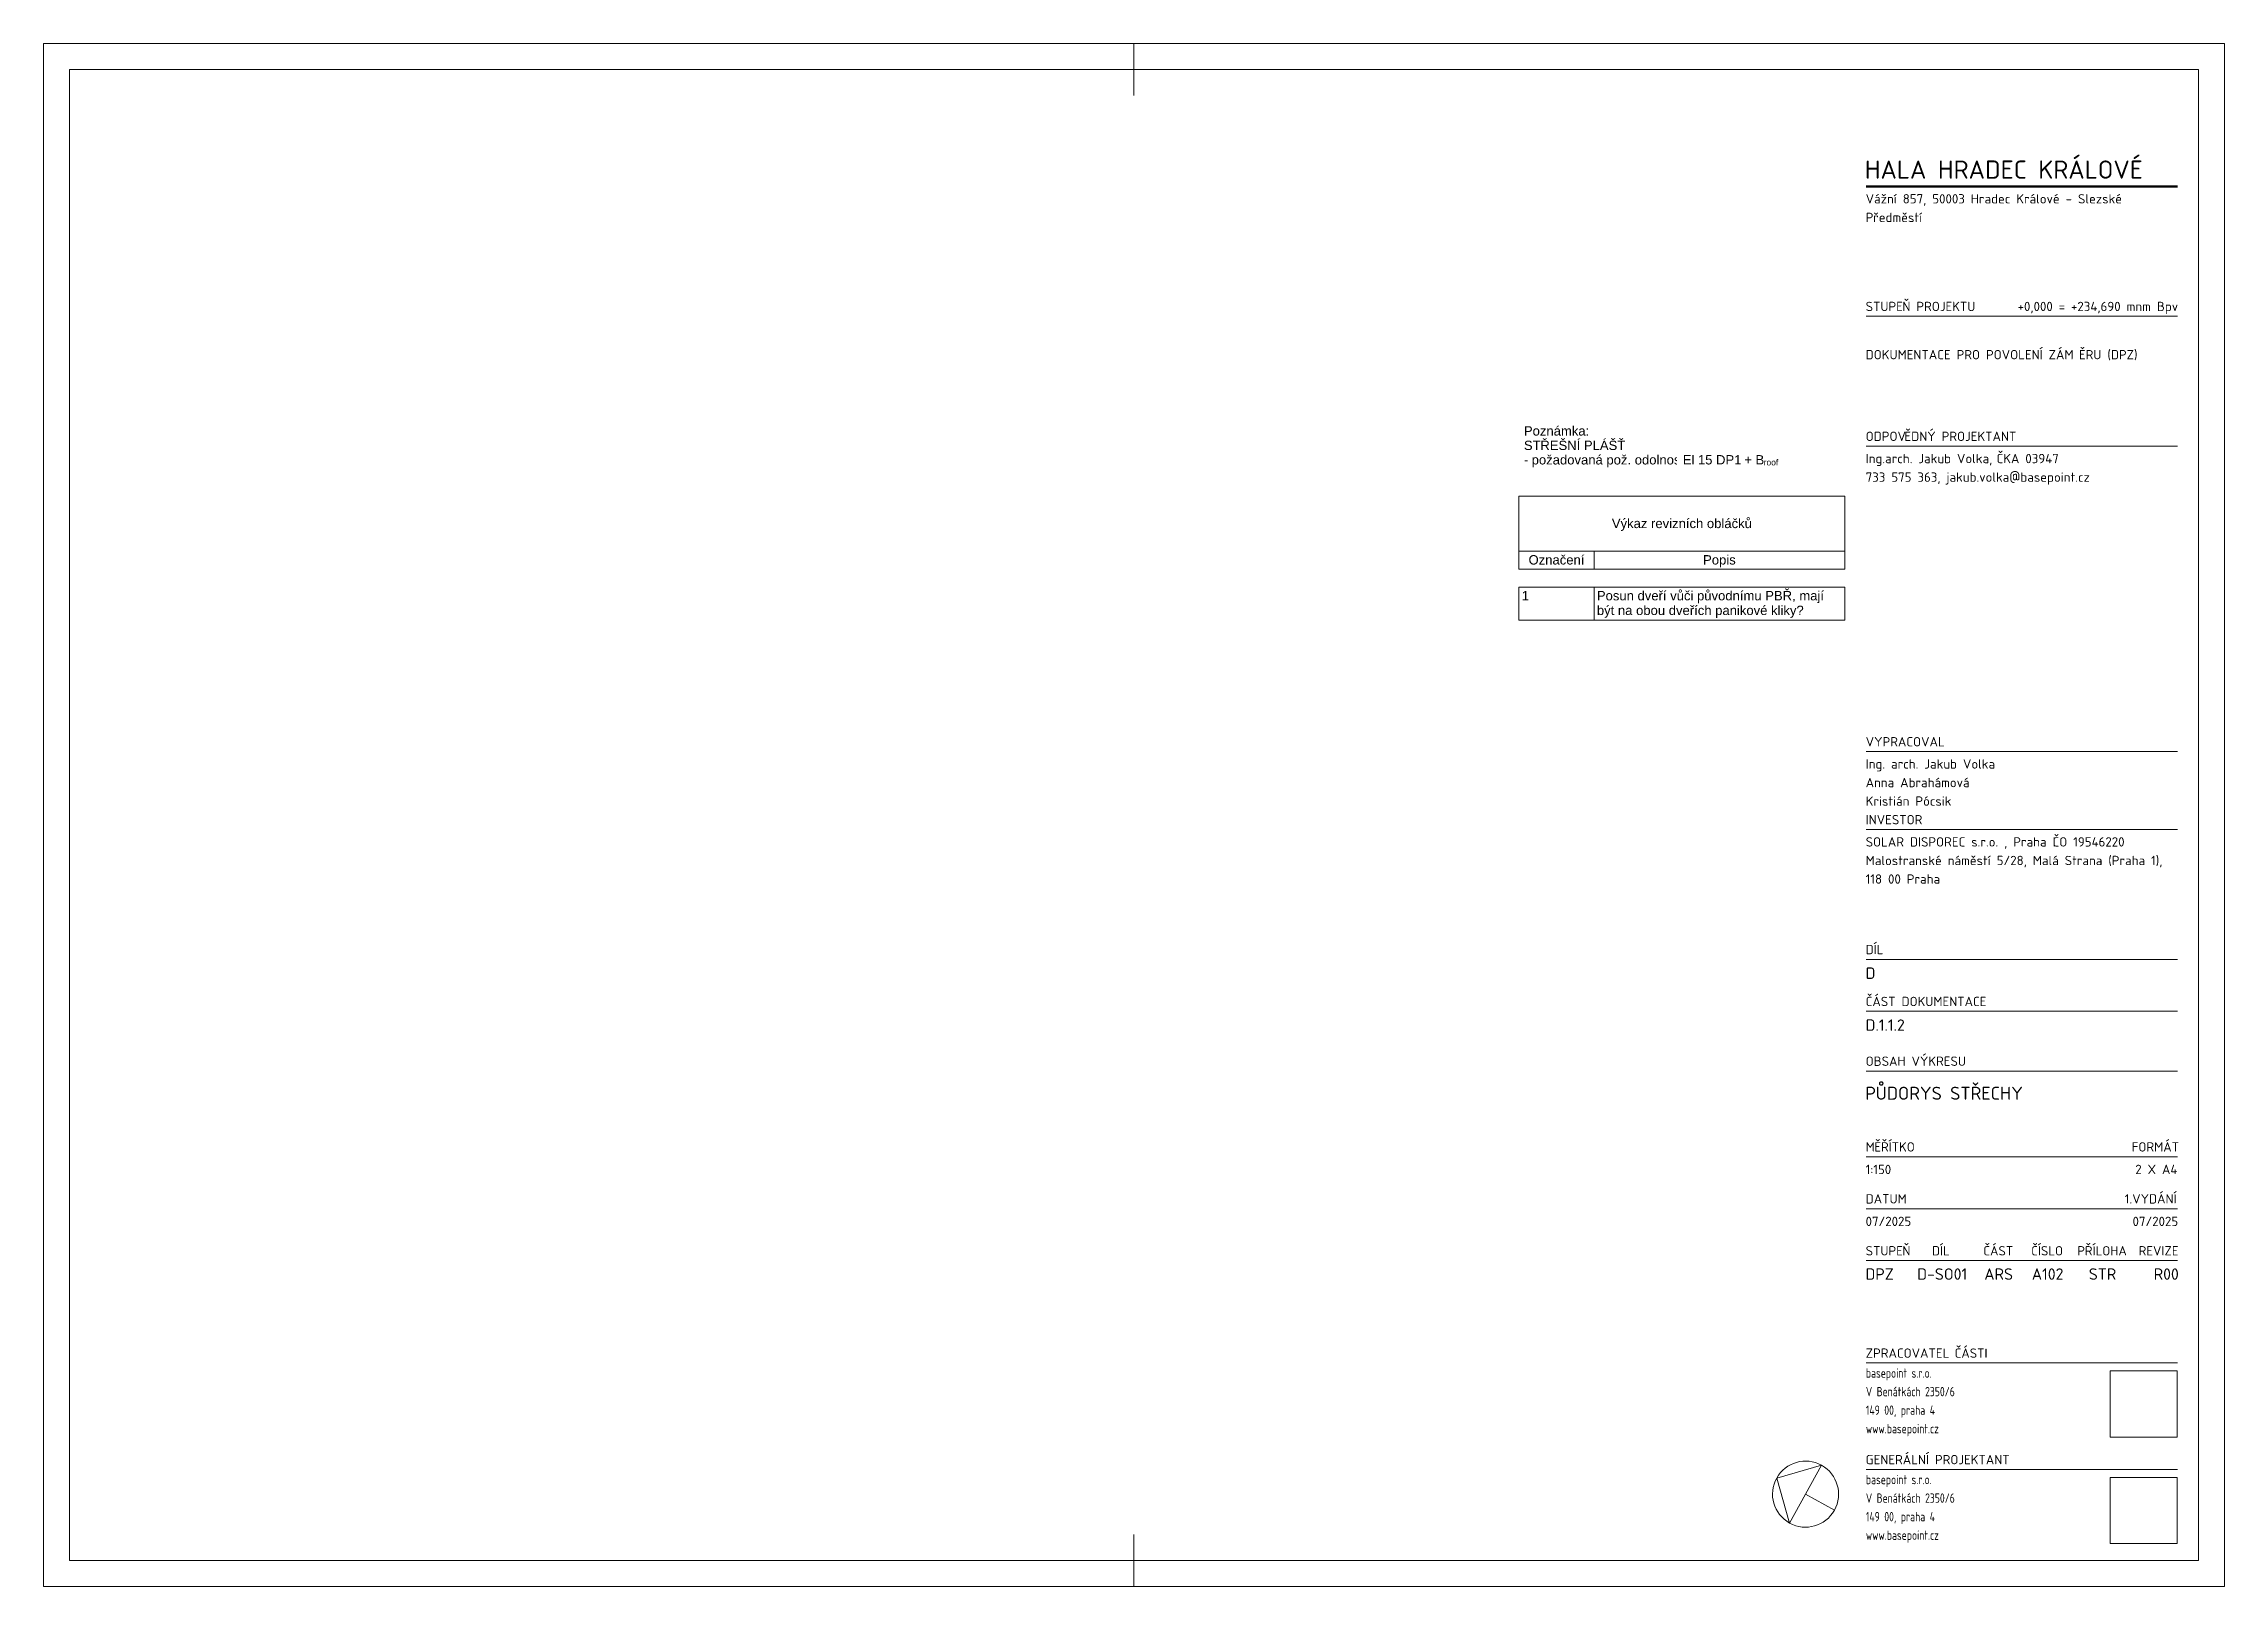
# Paper-space layout 'Layout1' of a CAD drawing. Header units: millimetres. Extents: x 0 to 881, y -344 to 9.
# Drawn here: x 461 to 881, y -344 to -47 of the extents above; entities outside this region: 1.
import ezdxf

# ---------------------------------------------------------------- set-up
doc = ezdxf.new("R2010")
doc.units = ezdxf.units.MM
for name, color, linetype, lineweight in [('A-ANNO-NOTE', 7, 'Continuous', 9), ('A-DETL-THIN', 7, 'Continuous', 9), ('G-ANNO-SCHD', 7, 'Continuous', 9), ('G-ANNO-TEXT', 7, 'Continuous', 9), ('G-ANNO-TTLB', 7, 'Continuous', 9), ('G-ANNO-TTLB-WIDE', 7, 'Continuous', 50)]:
    doc.layers.add(name, color=color, linetype=linetype, lineweight=lineweight)
doc.styles.add('Arial_3', font='arial.ttf', dxfattribs={"height": 1.8})
doc.styles.add('Arial_4', font='arial.ttf', dxfattribs={"height": 1.169804})
doc.styles.add('ISOCPEUR', font='isocpeur.ttf', dxfattribs={"height": 1.8})
doc.styles.add('ISOCPEUR_1', font='isocpeur.ttf', dxfattribs={"height": 3.5})
doc.styles.add('ISOCPEUR_2', font='isocpeur.ttf', dxfattribs={"width": 0.75, "height": 1.8})
doc.styles.add('ISOCPEUR_3', font='isocpeur.ttf', dxfattribs={"height": 2.2})
doc.styles.add('ISOCPEUR_4', font='isocpeur.ttf', dxfattribs={"height": 2.5})
doc.styles.add('ISOCPEUR_B', font='', dxfattribs={"width": 0.75, "height": 1.8})
doc.styles.add('ISOCPEUR_B_1', font='', dxfattribs={"height": 1.8})
doc.styles.get('ISOCPEUR_B').set_extended_font_data('ISOCPEUR', bold=True)
doc.styles.get('ISOCPEUR_B_1').set_extended_font_data('ISOCPEUR', bold=True)
picture_1 = doc.add_image_def('image1.jpg', size_in_pixel=(500, 494))

# ---------------------------------------------------------------- blocks, each defined once
blk = doc.blocks.new('00_BP_ROZP_KOD_velka_rvt22 - PL_ROZPISKA_21-298807-PŮDORYS STŘECHY')
at = {"layer": 'A-ANNO-NOTE'}
for p, q in [((-120.5, 295), (-120.5, 285)), ((-120.5, 295), (-120.5, 285)), ((-120.5, 295), (-110.5, 295)), ((-120.5, 295), (-110.5, 295)), ((89.5, 295), (89.5, 285)), ((299.5, 295), (289.5, 295)), ((299.5, 295), (289.5, 295)), ((299.5, 295), (299.5, 285)), ((-120.5, -2), (-120.5, 8)), ((-120.5, -2), (-120.5, 8)), ((89.5, -2), (89.5, 8)), ((299.5, -2), (299.5, 8)), ((-120.5, -2), (-110.5, -2)), ((299.5, -2), (289.5, -2))]:
    blk.add_line(p, q, dxfattribs=at)
at = {"layer": 'G-ANNO-TTLB'}
for p, q in [((299.5, 295), (-120.5, 295)), ((-120.5, 295), (-120.5, -2)), ((299.5, -2), (299.5, 295)), ((-115.5, 290), (-115.5, 3)), ((294.5, 290), (-115.5, 290)), ((294.5, 3), (294.5, 290)), ((290.5, 242.5), (230.5, 242.5)), ((290.5, 217.5), (230.5, 217.5)), ((290.5, 158.7), (230.5, 158.7)), ((290.5, 143.7), (230.5, 143.7)), ((290.5, 118.7), (230.5, 118.7)), ((290.5, 118.7), (230.5, 118.7)), ((290.5, 108.7), (230.5, 108.7)), ((290.5, 97.2), (230.5, 97.2)), ((290.5, 80.7), (230.5, 80.7)), ((290.5, 70.7), (230.5, 70.7)), ((290.5, 60.7), (230.5, 60.7)), ((290.5, 41), (230.5, 41)), ((290.5, 20.5), (230.5, 20.5)), ((-115.5, 3), (294.5, 3)), ((-120.5, -2), (299.5, -2))]:
    blk.add_line(p, q, dxfattribs=at)
at = {"layer": 'G-ANNO-TTLB-WIDE'}
blk.add_line((290.5, 267.5), (230.5, 267.5), dxfattribs=at)
at = {"layer": 'G-ANNO-TTLB', "attachment_point": 1}
for s, insert, char_height, width, style in [('HALA HRADEC KRÁLOVÉ', (230.25, 272.5), 3.5, 63.3333, 'ISOCPEUR_1'), ('Vážní 857, 50003 Hradec Králové - Slezské ', (230.42, 266.02), 1.8, 61.1688, 'ISOCPEUR'), ('\\fISOCPEUR|b0|i0|c238|p34|;P', (230.42, 262.44), 1.8, 1.7637, 'ISOCPEUR'), ('ředměstí', (231.87, 262.44), 1.8, 11.9451, 'ISOCPEUR'), ('STUPE', (230.42, 245.3), 1.8, 8.5781, 'ISOCPEUR'), ('Ň PROJEKTU', (237.49, 245.3), 1.8, 16.5949, 'ISOCPEUR'), ('DOKUMENTACE PRO POVOLENÍ ZÁM', (230.42, 236.02), 1.8, 49.7848, 'ISOCPEUR_B_1'), ('ĚRU (DPZ)', (271.49, 236.02), 1.8, 14.1899, 'ISOCPEUR_B_1'), ('ODPOV', (230.42, 220.3), 1.8, 9.0591, 'ISOCPEUR'), ('ĚDNÝ PROJEKTANT', (237.89, 220.3), 1.8, 25.654, 'ISOCPEUR'), ('Ing.arch. Jakub Volka, ', (230.42, 216.02), 1.8, 30.5443, 'ISOCPEUR'), ('ČKA 03947', (255.62, 216.02), 1.8, 14.5105, 'ISOCPEUR'), ('733 575 363, jakub.volka@basepoint.cz', (230.42, 212.44), 1.8, 51.5485, 'ISOCPEUR'), ('VYPRACOVAL', (230.42, 161.5), 1.8, 18.3586, 'ISOCPEUR'), ('Ing. arch. Jakub Volka', (230.42, 157.22), 1.8, 29.7426, 'ISOCPEUR'), ('Anna Abrahámová', (230.42, 153.64), 1.8, 23.9705, 'ISOCPEUR'), ('Kristián Pócsik', (230.42, 150.07), 1.8, 20.0422, 'ISOCPEUR'), ('INVESTOR', (230.42, 146.5), 1.8, 12.9873, 'ISOCPEUR'), ('ČO 19546220', (266.4, 142.22), 1.8, 16.6751, 'ISOCPEUR'), ('SOLAR DISPOREC s.r.o. , Praha I', (230.42, 142.22), 1.8, 43.6118, 'ISOCPEUR'), ('Malostranské náměstí 5/28, Malá Strana (Praha 1), ', (230.42, 138.64), 1.8, 71.1899, 'ISOCPEUR'), ('118 00 Praha', (230.42, 135.07), 1.8, 17.2363, 'ISOCPEUR'), ('DÍL', (230.42, 121.5), 1.8, 4.4093, 'ISOCPEUR'), ('ČÁST DOKUMENTACE', (230.42, 111.5), 1.8, 27.5781, 'ISOCPEUR'), ('OBSAH VÝKRESU', (230.42, 100), 1.8, 23.0084, 'ISOCPEUR'), ('ĚŘÍTKO', (232.07, 83.5), 1.8, 9.7004, 'ISOCPEUR'), ('FORMÁT', (281.65, 83.5), 1.8, 10.8228, 'ISOCPEUR'), ('\\fISOCPEUR|b0|i0|c238|p34|;M', (230.42, 83.5), 1.8, 2.0042, 'ISOCPEUR'), ('2 X A4', (282.34, 79.17), 1.8, 10.0211, 'ISOCPEUR'), ('DATUM', (230.42, 73.5), 1.8, 9.2996, 'ISOCPEUR'), ('1.VYDÁNÍ', (280.32, 73.5), 1.8, 12.4262, 'ISOCPEUR'), ('STUPE', (230.42, 63.5), 1.8, 8.5781, 'ISOCPEUR'), ('\\fISOCPEUR|b0|i0|c238|p34|;Ň', (237.49, 63.5), 1.8, 1.7637, 'ISOCPEUR'), ('DÍL', (243.18, 63.5), 1.8, 4.4093, 'ISOCPEUR'), ('ČÁST', (253.08, 63.5), 1.8, 7.0549, 'ISOCPEUR'), ('ČÍSLO', (262.29, 63.5), 1.8, 7.6962, 'ISOCPEUR'), ('\\fISOCPEUR|b0|i0|c238|p34|;P', (271.17, 63.5), 1.8, 1.7637, 'ISOCPEUR'), ('ŘÍLOHA', (272.62, 63.5), 1.8, 9.9409, 'ISOCPEUR'), ('REVIZE', (282.98, 63.5), 1.8, 9.2194, 'ISOCPEUR'), ('ZPRACOVATEL ', (230.42, 43.8), 1.8, 20.7637, 'ISOCPEUR'), ('ČÁSTI', (247.55, 43.8), 1.8, 7.6962, 'ISOCPEUR'), ('basepoint s.r.o.', (230.46, 39.96), 1.8, 16.2342, 'ISOCPEUR_B'), ('V Benátkách 2350/6', (230.46, 36.39), 1.8, 20.6234, 'ISOCPEUR_2'), ('149 00, praha 4', (230.46, 32.82), 1.8, 16.174, 'ISOCPEUR_2'), ('www.basepoint.cz', (230.46, 29.25), 1.8, 17.1361, 'ISOCPEUR_2'), ('GENERÁLNÍ PROJEKTANT', (230.42, 23.3), 1.8, 33.3502, 'ISOCPEUR'), ('basepoint s.r.o.', (230.46, 19.46), 1.8, 16.2342, 'ISOCPEUR_B'), ('V Benátkách 2350/6', (230.46, 15.89), 1.8, 20.6234, 'ISOCPEUR_2'), ('149 00, praha 4', (230.46, 12.32), 1.8, 16.174, 'ISOCPEUR_2'), ('www.basepoint.cz', (230.46, 8.75), 1.8, 17.1361, 'ISOCPEUR_2')]:
    blk.add_mtext(s, dxfattribs=dict(at, insert=insert, char_height=char_height, width=width, style=style))
at = {"layer": 'G-ANNO-TTLB'}
image = blk.add_image(picture_1, insert=(277.52, 26.73), size_in_units=(12.89, 12.73), dxfattribs=at)
image.dxf.flags = 7
image = blk.add_image(picture_1, insert=(277.52, 6.23), size_in_units=(12.89, 12.73), dxfattribs=at)
image.dxf.flags = 7
blk = doc.blocks.new('Severka-1 - Severka-1-437760-PŮDORYS STŘECHY')
at = {"layer": 'A-ANNO-NOTE'}
for p, q in [((0, 6.36), (-6.36, 0)), ((6.36, 0), (0, 6.36)), ((-6.36, 0), (6.36, 0)), ((0, 0), (0, -6.36))]:
    blk.add_line(p, q, dxfattribs=at)
for start, end in [(360, 180), (180, 360)]:
    blk.add_arc((0, 0), 6.36, start, end, dxfattribs=at)

psp = doc.layouts.get("Layout1")

# ---------------------------------------------------------------- linework, layer by layer
at = {"layer": 'A-DETL-THIN'}
for p, q in [((745.14, -134.18), (745.14, -144.77)), ((807.9, -134.18), (745.14, -134.18)), ((807.9, -144.77), (807.9, -134.18)), ((745.14, -144.77), (745.14, -148.22)), ((745.14, -144.77), (807.9, -144.77)), ((759.61, -144.77), (759.61, -148.22)), ((807.9, -144.77), (807.9, -148.22)), ((759.61, -148.22), (745.14, -148.22)), ((807.9, -148.22), (759.61, -148.22)), ((759.61, -151.67), (745.14, -151.67)), ((745.14, -151.67), (745.14, -158.03)), ((807.9, -151.67), (759.61, -151.67)), ((759.61, -151.67), (759.61, -158.03)), ((807.9, -151.67), (807.9, -158.03)), ((759.61, -158.03), (745.14, -158.03)), ((807.9, -158.03), (759.61, -158.03))]:
    psp.add_line(p, q, dxfattribs=at)

# ---------------------------------------------------------------- block references
at = {"layer": 'A-ANNO-NOTE', "rotation": 60.99999999999977}
psp.add_blockref('Severka-1 - Severka-1-437760-PŮDORYS STŘECHY', (800.34, -326.29), dxfattribs=at)
at = {"layer": 'G-ANNO-TTLB'}
psp.add_blockref('00_BP_ROZP_KOD_velka_rvt22 - PL_ROZPISKA_21-298807-PŮDORYS STŘECHY', (581.5, -342.04), dxfattribs=at)

# ---------------------------------------------------------------- texts
at = {"layer": 'G-ANNO-SCHD', "char_height": 1.8, "line_spacing_factor": 0.941778, "style": 'Arial_3'}
for s, insert, width, attachment_point in [('Výkaz revizních obláčků', (776.52, -138.51), 32.2392, 2), ('Označení', (752.37, -145.52), 12.8693, 2), ('Popis', (783.75, -145.52), 7.5144, 2), ('\\fArial|b0|i0|c238|p34|;1', (745.68, -152.42), 1.6748, 1), ('Posun dveří vůči původnímu PBŘ, mají\\Pbýt na obou dveřích panikové kliky?', (760.15, -152.42), 52.3364, 1)]:
    psp.add_mtext(s, dxfattribs=dict(at, insert=insert, width=width, attachment_point=attachment_point))
at = {"layer": 'G-ANNO-TTLB', "attachment_point": 1}
for s, insert, char_height, width, style in [('+0,000 = +234,690 mnm Bpv', (841.18, -96.74), 1.8, 37.4388, 'ISOCPEUR'), ('\\fISOCPEUR|b0|i0|c238|p34|;D', (811.9, -224.89), 2.2, 2.0844, 'ISOCPEUR_3'), ('D.1.1.2', (811.9, -234.89), 2.2, 8.8987, 'ISOCPEUR_3'), ('ŮDORYS STŘECHY', (813.84, -247.86), 2.5, 33.27, 'ISOCPEUR_4'), ('\\fISOCPEUR|b0|i0|c238|p34|;P', (811.85, -247.86), 2.5, 2.4051, 'ISOCPEUR_4'), ('1:150', (811.9, -262.88), 1.8, 5.9325, 'ISOCPEUR'), ('07/2025', (811.9, -272.88), 1.8, 10.6624, 'ISOCPEUR'), ('07/2025', (863.31, -272.88), 1.8, 10.6624, 'ISOCPEUR'), ('DPZ', (811.89, -282.82), 2.2, 6.2532, 'ISOCPEUR_3'), ('D-SO01', (821.84, -282.82), 2.2, 11.2236, 'ISOCPEUR_3'), ('ARS', (834.76, -282.82), 2.2, 6.5738, 'ISOCPEUR_3'), ('A102', (843.91, -282.82), 2.2, 7.3755, 'ISOCPEUR_3'), ('STR', (854.89, -282.82), 2.2, 6.2532, 'ISOCPEUR_3'), ('R00', (867.39, -282.82), 2.2, 5.7721, 'ISOCPEUR_3')]:
    psp.add_mtext(s, dxfattribs=dict(at, insert=insert, char_height=char_height, width=width, style=style))

# ---------------------------------------------------------------- viewports
at = {"layer": '0'}
psp.add_viewport(center=(6, 4.5), size=(12, 9), view_center_point=(6, 4.5), view_height=12, dxfattribs=at)

# ---------------------------------------------------------------- next in the draw order: texts
at = {"layer": 'G-ANNO-TEXT', "insert": (746.1, -120.7), "char_height": 1.8, "width": 14.8312, "attachment_point": 1, "style": 'Arial_3', "bg_fill": 3, "box_fill_scale": 1.25, "bg_fill_color": 256, "bg_fill_true_color": 13158600, "bg_fill_transparency": 0}
psp.add_mtext('Poznámka:', dxfattribs=at)

# ---------------------------------------------------------------- next in the draw order: texts
at = {"layer": 'G-ANNO-TEXT', "insert": (746.1, -123.48), "char_height": 1.8, "width": 3.8481, "attachment_point": 1, "style": 'Arial_3', "bg_fill": 3, "box_fill_scale": 1.25, "bg_fill_color": 256, "bg_fill_true_color": 13158600, "bg_fill_transparency": 0}
psp.add_mtext('ST', dxfattribs=at)

# ---------------------------------------------------------------- next in the draw order: texts
at = {"layer": 'G-ANNO-TEXT', "insert": (749.27, -123.48), "char_height": 1.8, "width": 19.4008, "attachment_point": 1, "style": 'Arial_3', "bg_fill": 3, "box_fill_scale": 1.25, "bg_fill_color": 256, "bg_fill_true_color": 13158600, "bg_fill_transparency": 0}
psp.add_mtext('ŘEŠNÍ PLÁŠŤ', dxfattribs=at)

# ---------------------------------------------------------------- next in the draw order: texts
at = {"layer": 'G-ANNO-TEXT', "insert": (746.1, -126.26), "char_height": 1.8, "width": 0.962, "attachment_point": 1, "style": 'Arial_3', "bg_fill": 3, "box_fill_scale": 1.25, "bg_fill_color": 256, "bg_fill_true_color": 13158600, "bg_fill_transparency": 0}
psp.add_mtext('\\fArial|b0|i0|c238|p34|;-', dxfattribs=at)

# ---------------------------------------------------------------- next in the draw order: texts
at = {"layer": 'G-ANNO-TEXT', "insert": (746.89, -126.26), "char_height": 1.8, "width": 35.2742, "attachment_point": 1, "style": 'Arial_3', "bg_fill": 3, "box_fill_scale": 1.25, "bg_fill_color": 256, "bg_fill_true_color": 13158600, "bg_fill_transparency": 0}
psp.add_mtext(' požadovaná pož. odolnost', dxfattribs=at)

# ---------------------------------------------------------------- next in the draw order: texts
at = {"layer": 'G-ANNO-TEXT', "insert": (776, -126.26), "char_height": 1.8, "width": 2.8059, "attachment_point": 1, "style": 'Arial_3', "bg_fill": 3, "box_fill_scale": 1.25, "bg_fill_color": 256, "bg_fill_true_color": 13158600, "bg_fill_transparency": 0}
psp.add_mtext(' E', dxfattribs=at)

# ---------------------------------------------------------------- next in the draw order: texts
at = {"layer": 'G-ANNO-TEXT', "insert": (778.31, -126.26), "char_height": 1.8, "width": 0.7215, "attachment_point": 1, "style": 'Arial_3', "bg_fill": 3, "box_fill_scale": 1.25, "bg_fill_color": 256, "bg_fill_true_color": 13158600, "bg_fill_transparency": 0}
psp.add_mtext('\\fArial|b0|i0|c238|p34|;I', dxfattribs=at)

# ---------------------------------------------------------------- next in the draw order: texts
at = {"layer": 'G-ANNO-TEXT', "insert": (778.91, -126.26), "char_height": 1.8, "width": 10.8228, "attachment_point": 1, "style": 'Arial_3', "bg_fill": 3, "box_fill_scale": 1.25, "bg_fill_color": 256, "bg_fill_true_color": 13158600, "bg_fill_transparency": 0}
psp.add_mtext(' 15 DP1', dxfattribs=at)

# ---------------------------------------------------------------- next in the draw order: texts
at = {"layer": 'G-ANNO-TEXT', "insert": (787.84, -126.26), "char_height": 1.8, "width": 5.3713, "attachment_point": 1, "style": 'Arial_3', "bg_fill": 3, "box_fill_scale": 1.25, "bg_fill_color": 256, "bg_fill_true_color": 13158600, "bg_fill_transparency": 0}
psp.add_mtext(' + B', dxfattribs=at)

# ---------------------------------------------------------------- next in the draw order: texts
at = {"layer": 'G-ANNO-TEXT', "insert": (792.27, -127.07), "char_height": 1.17, "width": 3.4473, "attachment_point": 1, "style": 'Arial_4', "bg_fill": 3, "box_fill_scale": 1.25, "bg_fill_color": 256, "bg_fill_true_color": 13158600, "bg_fill_transparency": 0}
psp.add_mtext('roof', dxfattribs=at)

doc.saveas('drawing.dxf')
